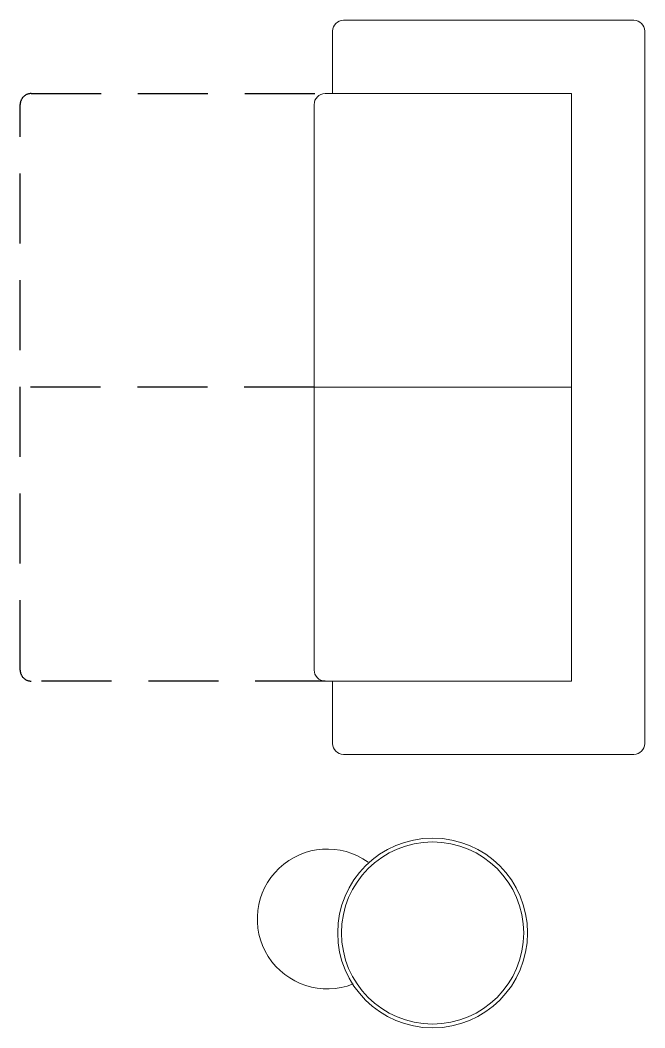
# Model space of a CAD drawing. Extents: x -595.03 to -593.33, y -72.33 to -69.59.
import ezdxf

# ---------------------------------------------------------------- set-up
doc = ezdxf.new("R2010")
doc.units = 0
doc.linetypes.add('HIDDEN2', pattern=[4.7625, 3.175, -1.5875])
doc.layers.get('0').update_dxf_attribs({"color": 255, "linetype": 'CONTINUOUS'})

# ---------------------------------------------------------------- blocks, each defined once
blk = doc.blocks.new('sofa 2 lugares')
at = {"lineweight": 9}
for p, q in [((-0.03, 1), (-0.82, 1)), ((-0.03, 1), (-0.82, 1)), ((-0.85, 0.8), (-0.85, 0.97)), ((-0.85, 0.8), (-0.85, 0.97)), ((0, -0.97), (0, 0.97)), ((0, -0.97), (0, 0.97)), ((-0.2, 0.8), (-0.87, 0.8)), ((-0.2, 0.8), (-0.87, 0.8)), ((-0.2, -0.8), (-0.2, 0.8)), ((-0.9, -0.77), (-0.9, 0.77)), ((-0.9, -0.77), (-0.9, 0.77)), ((0, -0.77), (0, 0.77)), ((-0.9, 0), (-0.2, 0)), ((-0.9, 0), (-0.2, 0)), ((-0.2, -0.8), (-0.87, -0.8)), ((-0.2, -0.8), (-0.87, -0.8)), ((-0.85, -0.97), (-0.85, -0.8)), ((-0.85, -0.97), (-0.85, -0.8)), ((-0.03, -1), (-0.82, -1)), ((-0.03, -1), (-0.82, -1))]:
    blk.add_line(p, q, dxfattribs=at)
at = {"linetype": 'HIDDEN2', "ltscale": 0.06}
blk.add_line((-0.9, 0), (-1.7, 0), dxfattribs=at)
blk.add_lwpolyline([(-0.87, -0.8), (-1.67, -0.8, -0.414214), (-1.7, -0.77), (-1.7, 0.77, -0.414214), (-1.67, 0.8), (-0.87, 0.8)], format="xyb", dxfattribs=at)
at = {"lineweight": 9}
for centre, start, end in [((-0.82, 0.97), 90, 180), ((-0.82, 0.97), 90, 180), ((-0.03, 0.97), 0, 90), ((-0.03, 0.97), 0, 90), ((-0.87, 0.77), 90, 180), ((-0.87, 0.77), 90, 180), ((-0.87, -0.77), 180, 270), ((-0.87, -0.77), 180, 270), ((-0.82, -0.97), 180, 270), ((-0.82, -0.97), 180, 270), ((-0.03, -0.97), 270, 0), ((-0.03, -0.97), 270, 0)]:
    blk.add_arc(centre, 0.03, start, end, dxfattribs=at)
blk = doc.blocks.new('mesinha')
at = {"lineweight": 9}
for radius in [0.2584, 0.2584, 0.248]:
    blk.add_circle((-0.0051, 0.0063), radius, dxfattribs=at)
blk.add_arc((-0.2917, 0.0445), 0.1905, 54.4045, 291.6084, dxfattribs=at)

msp = doc.modelspace()

# ---------------------------------------------------------------- block references
for name, p in [('sofa 2 lugares', (-593.3282, -70.5877)), ('mesinha', (-593.9006, -72.0801))]:
    msp.add_blockref(name, p)

doc.saveas('drawing.dxf')
